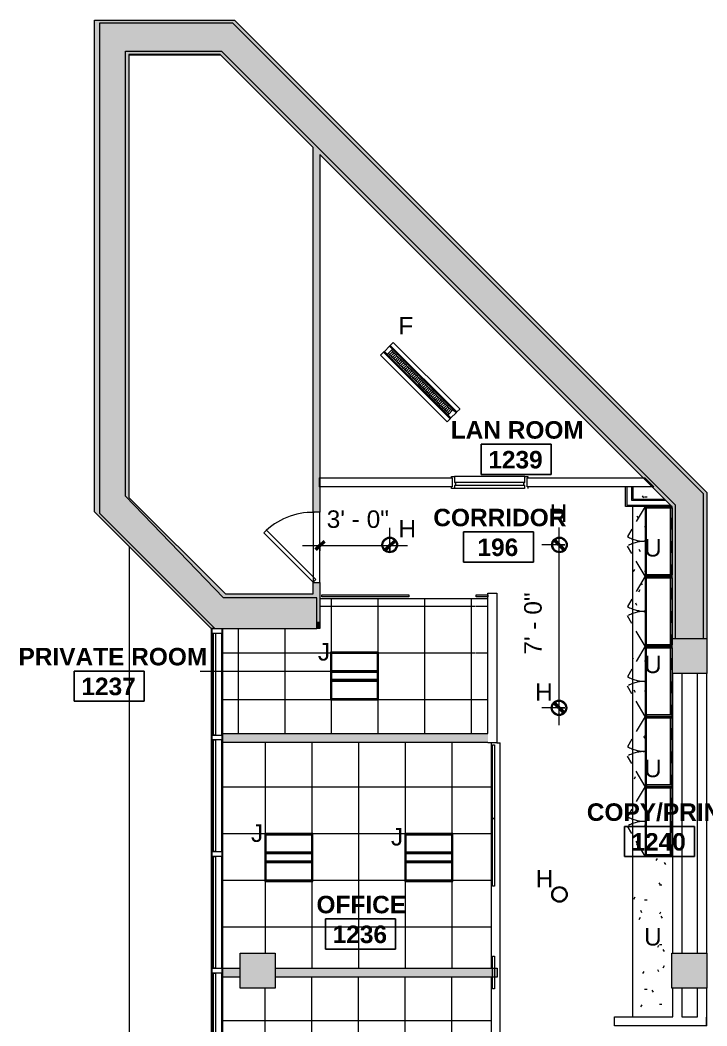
# Model space of a CAD drawing. Header units: inches. Extents: x -329 to 986, y -79 to 1436.
# Drawn here: x -329 to 24, y 918 to 1436 of the extents above; entities that cross this region are included whole.
import ezdxf

# ---------------------------------------------------------------- set-up
doc = ezdxf.new("R2010")
doc.units = ezdxf.units.IN
doc.header["$LTSCALE"] = 48
doc.header["$MEASUREMENT"] = 0
doc.linetypes.add('Dash', pattern=[0.25, 0.125, -0.125])
doc.linetypes.add('Hidden', pattern=[0.28125, 0.1875, -0.09375])
for name, color, linetype, lineweight in [('A-ANNO-DIMS', 8, 'Continuous', 9), ('A-ANNO-DIMS-96', 8, 'Continuous', 9), ('A-AREA-IDEN', 1, 'Continuous', 9), ('A-CLNG', 214, 'Continuous', 13), ('A-CLNG-PATT', 214, 'Continuous', 13), ('A-DETL-GENF', 247, 'Continuous', 9), ('A-DETL-THIN', 8, 'Continuous', 9), ('A-DOOR', 8, 'Continuous', 13), ('A-GENM', 8, 'Continuous', 9), ('A-GLAZ-CURT', 8, 'Continuous', 9), ('A-GLAZ-CWMG', 8, 'Continuous', 9), ('A-WALL', 8, 'Continuous', 13), ('A-WALL-PATT', 8, 'Continuous', 13), ('E-LITE-EQPM', 4, 'Continuous', 9), ('E-LITE-EQPM-IDEN', 4, 'Continuous', 9), ('G-ANNO-TEXT', 8, 'Continuous', 9), ('I-WALL', 8, 'Continuous', 13), ('Q-CASE', 8, 'Continuous', 9), ('Q-CASE-HDLN', 8, 'Dash', 9), ('S-COLS', 8, 'Continuous', 13)]:
    doc.layers.add(name, color=color, linetype=linetype, lineweight=lineweight)
doc.styles.add('Arial', font='arial.ttf', dxfattribs={"height": 9})
doc.styles.add('Swis721 Lt BT', font='swissl.ttf', dxfattribs={"height": 9})
doc.styles.add('Swis721 Lt BT_B', font='', dxfattribs={"height": 9})
doc.styles.get('Swis721 Lt BT_B').set_extended_font_data('Swis721 Lt BT', bold=True)
doc.dimstyles.new('OTJ_-_3_32__Linear__1_2__Tolerance', dxfattribs={"dimscale": 12, "dimtxt": 9.497835, "dimasz": 0.375, "dimexe": 0.75, "dimexo": 0.5, "dimgap": 0.5, "dimtad": 1, "dimdec": 1, "dimrnd": 0.5, "dimzin": 3, "dimdsep": 46, "dimlunit": 4, "dimtxsty": 'Swis721 Lt BT', "dimblk1": 'OBLIQUE', "dimblk2": 'OBLIQUE', "dimsah": 1, "dimcen": 0.09, "dimdle": 0.75, "dimazin": 0, "dimtfac": 1, "dimtdec": 4, "dimtix": 1, "dimtmove": 0, "dimatfit": 3, "dimfxl": 1, "dimtvp": 1, "dimfrac": 2, "dimtolj": 1, "dimtzin": 0, "dimarcsym": 2})

# ---------------------------------------------------------------- blocks, each defined once
blk = doc.blocks.new('Concrete-Square-Column - 18 x 18-8705067-Level 12  RCP')
at = {"layer": 'S-COLS'}
blk.add_hatch(color=256, dxfattribs=at).paths.add_polyline_path([(9, -9), (9, 9), (-8.93, 9), (-8.93, -9)], flags=0)
for p, q in [((-8.93, 9), (-7.25, 9)), ((7.25, 9), (9, 9)), ((9, 9), (9, -9)), ((9, -9), (-8.93, -9))]:
    blk.add_line(p, q, dxfattribs=at)
blk = doc.blocks.new('Concrete-Square-Column - 18 x 18-6977650-Level 12  RCP')
at = {"layer": 'S-COLS'}
blk.add_hatch(color=256, dxfattribs=at).paths.add_polyline_path([(9, -9), (9, 9), (-9, 9), (-9, -9), (-1.36, -9)], flags=0)
for p, q in [((-9, 9), (9, 9)), ((-9, -9), (-9, 9)), ((9, 9), (9, -9)), ((9, -9), (-9, -9))]:
    blk.add_line(p, q, dxfattribs=at)
blk = doc.blocks.new('System Panel - Glazed - Offset-8500634-Level 12  RCP')
at = {"layer": 'A-GLAZ-CURT'}
for p, q in [((-28.75, 0.75), (-28.75, 1.75)), ((-28.75, 1.75), (28.75, 1.75)), ((28.75, 0.75), (-28.75, 0.75)), ((28.75, 1.75), (28.75, 0.75))]:
    blk.add_line(p, q, dxfattribs=at)
blk = doc.blocks.new('System Panel - Glazed - Offset-8500635-Level 12  RCP')
at = {"layer": 'A-GLAZ-CURT'}
for p, q in [((-26.25, 0.75), (-26.25, 1.75)), ((-26.25, 1.75), (26.25, 1.75)), ((26.25, 0.75), (-26.25, 0.75)), ((26.25, 1.75), (26.25, 0.75))]:
    blk.add_line(p, q, dxfattribs=at)
blk = doc.blocks.new('Rectangular Mullion - 2_5_ x 5_ rectangular-6977147-Level 12  RCP')
at = {"layer": 'A-GLAZ-CWMG'}
for p, q in [((-230.11, 47.78), (-230.11, 105.28)), ((-225.11, 47.78), (-225.11, 105.28))]:
    blk.add_line(p, q, dxfattribs=at)
blk = doc.blocks.new('Rectangular Mullion - 2_5_ x 5_ rectangular-8462473-Level 12  RCP')
at = {"layer": 'A-GLAZ-CWMG'}
for p, q in [((0, 2.5), (-2.5, 2.5)), ((-2.5, 2.5), (-2.5, -2.5)), ((-2.5, -2.5), (0, -2.5)), ((0, -2.5), (0, -1))]:
    blk.add_line(p, q, dxfattribs=at)
blk = doc.blocks.new('Rectangular Mullion - 2_5_ x 5_ rectangular-8463284-Level 12  RCP')
at = {"layer": 'A-GLAZ-CWMG'}
for p, q in [((1.25, 2.5), (-1.25, 2.5)), ((-1.25, 2.5), (-1.25, -2.5)), ((1.25, -2.5), (1.25, 2.5)), ((-1.25, -2.5), (1.25, -2.5))]:
    blk.add_line(p, q, dxfattribs=at)
blk = doc.blocks.new('Rectangular Mullion - 2_5_ x 5_ rectangular-6977166-Level 12  RCP')
at = {"layer": 'A-GLAZ-CWMG'}
for p, q in [((-230.11, 1067.78), (-230.11, 1120.11)), ((-225.11, 1067.78), (-225.11, 1120.11))]:
    blk.add_line(p, q, dxfattribs=at)
blk = doc.blocks.new('08 Type A - Single-Flush - 36_ x 84_-8162652-Level 12  RCP')
at = {"layer": 'A-DETL-GENF'}
for p, q in [((16.59, -0.34), (-8.83, -25.75)), ((18, -1.75), (-7.46, -27.21)), ((18, -1.75), (16.59, -0.34))]:
    blk.add_line(p, q, dxfattribs=at)
blk.add_arc((18, -1.75), 36, 179.2042, 225, dxfattribs=at)
blk = doc.blocks.new('Door - Single - Solid Door-8691377-Level 12  RCP')
at = {"layer": 'A-DOOR'}
for p, q in [((-15.63, 2.4), (-15.63, 3.15)), ((-14.13, 3.15), (-14.13, 1.65)), ((-14.13, 1.65), (-13.63, 1.65)), ((-13.63, 0.15), (-14.13, 0.15)), ((-14.13, 0.15), (-14.13, -2.97)), ((-14.01, 3.15), (22.12, 3.15)), ((-13.63, 1.65), (21.62, 1.65)), ((-13.63, 1.65), (-13.63, 0.15)), ((-13.63, 0.15), (21.62, 0.15)), ((21.62, 0.15), (21.62, 1.65)), ((21.62, 1.65), (22.12, 1.65)), ((22.12, 0.15), (21.62, 0.15)), ((22.12, 1.65), (22.12, 3.15)), ((22.12, 3.15), (23.62, 3.15)), ((22.12, -2.97), (22.12, 0.15)), ((23.62, 3.15), (23.62, 2.4)), ((-15.63, -2.97), (-15.63, -2.22)), ((-14.13, -2.97), (-15.63, -2.97)), ((-14.13, -2.97), (22.12, -2.97)), ((23.62, -2.97), (22.12, -2.97)), ((23.62, -2.22), (23.62, -2.97))]:
    blk.add_line(p, q, dxfattribs=at)
blk = doc.blocks.new('L-Recessed-Axis-Plano - 2 X 2-4550865-Level 12  RCP')
at = {"layer": 'E-LITE-EQPM'}
for p, q in [((11.91, 11.87), (-11.91, 11.87)), ((-11.91, 11.87), (-11.91, -11.88)), ((-11.88, -11.56), (-11.88, 11.56)), ((-11.88, 11.56), (11.87, 11.56)), ((11.87, 11.56), (11.87, -11.56)), ((11.91, -11.88), (11.91, 11.87)), ((-11.88, 2.74), (11.87, 2.74)), ((11.87, 2.51), (-11.88, 2.51)), ((-11.88, 2.3), (11.87, 2.3)), ((-11.88, 2.2), (11.87, 2.2)), ((-11.88, 1.83), (11.87, 1.83)), ((-11.88, -1.83), (11.87, -1.83)), ((-11.88, -2.2), (11.87, -2.2)), ((-11.88, -2.3), (11.87, -2.3)), ((-11.88, -2.51), (11.87, -2.51)), ((-11.88, -2.74), (11.87, -2.74)), ((-11.91, -11.88), (11.91, -11.88)), ((11.87, -11.56), (-11.88, -11.56))]:
    blk.add_line(p, q, dxfattribs=at)
blk = doc.blocks.new('L-Pendant-Axis-LT-Louver - L-Pendant-Axis-LT-Louver-4581838-Level 12  RCP')
at = {"layer": 'E-LITE-EQPM'}
for p, q in [((24.22, 4.64), (-24.22, 4.64)), ((-24.22, 4.59), (-24.22, 4.64)), ((-24.22, 2.49), (-24.22, 4.59)), ((-24.22, 1.88), (-24.22, 2.49)), ((-24.22, 2.49), (24.22, 2.49)), ((24.22, 1.88), (-24.22, 1.88)), ((-24.22, -1.85), (-24.22, 1.85)), ((-24.22, 1.85), (-22, 1.85)), ((-22, 1.8), (-22, 1.83)), ((-22, 1.72), (-22, 1.8)), ((-22, 1.72), (-22, -1.72)), ((-22, 1.15), (-21.1, 1.15)), ((-21.1, -1.27), (-21.1, 1.27)), ((-21.04, 1.27), (-21.1, 1.27)), ((-21.04, 1.27), (-21.04, -1.27)), ((-21.04, 1.15), (-20.1, 1.15)), ((-20.1, -1.27), (-20.1, 1.27)), ((-20.04, 1.27), (-20.1, 1.27)), ((-20.04, 1.27), (-20.04, -1.27)), ((-20.04, 1.15), (-19.09, 1.15)), ((-19.09, -1.27), (-19.09, 1.27)), ((-19.03, 1.27), (-19.09, 1.27)), ((-19.03, 1.27), (-19.03, -1.27)), ((-19.03, 1.15), (-18.09, 1.15)), ((-18.09, -1.27), (-18.09, 1.27)), ((-18.03, 1.27), (-18.09, 1.27)), ((-18.03, 1.27), (-18.03, -1.27)), ((-18.03, 1.15), (-17.09, 1.15)), ((-17.09, -1.27), (-17.09, 1.27)), ((-17.03, 1.27), (-17.09, 1.27)), ((-17.03, 1.27), (-17.03, -1.27)), ((-17.03, 1.15), (-16.08, 1.15)), ((-16.08, -1.27), (-16.08, 1.27)), ((-16.02, 1.27), (-16.08, 1.27)), ((-16.02, 1.27), (-16.02, -1.27)), ((-16.02, 1.15), (-15.08, 1.15)), ((-15.08, -1.27), (-15.08, 1.27)), ((-15.02, 1.27), (-15.08, 1.27)), ((-15.02, 1.27), (-15.02, -1.27)), ((-15.02, 1.15), (-14.08, 1.15)), ((-14.08, -1.27), (-14.08, 1.27)), ((-14.02, 1.27), (-14.08, 1.27)), ((-14.02, 1.27), (-14.02, -1.27)), ((-14.02, 1.15), (-13.08, 1.15)), ((-13.07, -1.27), (-13.07, 1.27)), ((-13.01, 1.27), (-13.07, 1.27)), ((-13.01, 1.27), (-13.01, -1.27)), ((-13.01, 1.15), (-12.07, 1.15)), ((-12.07, -1.27), (-12.07, 1.27)), ((-12.01, 1.27), (-12.07, 1.27)), ((-12.01, 1.27), (-12.01, -1.27)), ((-12.01, 1.15), (-11.07, 1.15)), ((-11.07, -1.27), (-11.07, 1.27)), ((-11.01, 1.27), (-11.07, 1.27)), ((-11.01, 1.27), (-11.01, -1.27)), ((-11.01, 1.15), (-10.06, 1.15)), ((-10.06, -1.27), (-10.06, 1.27)), ((-10, 1.27), (-10.06, 1.27)), ((-10, 1.27), (-10, -1.27)), ((-10, 1.15), (-9.06, 1.15)), ((-9.06, -1.27), (-9.06, 1.27)), ((-9, 1.27), (-9.06, 1.27)), ((-9, 1.27), (-9, -1.27)), ((-9, 1.15), (-8.06, 1.15)), ((-8.06, -1.27), (-8.06, 1.27)), ((-8, 1.27), (-8.06, 1.27)), ((-8, 1.27), (-8, -1.27)), ((-8, 1.15), (-7.05, 1.15)), ((-7.05, -1.27), (-7.05, 1.27)), ((-6.99, 1.27), (-7.05, 1.27)), ((-6.99, 1.27), (-6.99, -1.27)), ((-6.99, 1.15), (-6.05, 1.15)), ((-6.05, -1.27), (-6.05, 1.27)), ((-5.99, 1.27), (-6.05, 1.27)), ((-5.99, 1.27), (-5.99, -1.27)), ((-5.99, 1.15), (-5.05, 1.15)), ((-5.05, -1.27), (-5.05, 1.27)), ((-4.99, 1.27), (-5.05, 1.27)), ((-4.99, 1.27), (-4.99, -1.27)), ((-4.99, 1.15), (-4.04, 1.15)), ((-4.04, -1.27), (-4.04, 1.27)), ((-3.98, 1.27), (-4.04, 1.27)), ((-3.98, 1.27), (-3.98, -1.27)), ((-3.98, 1.15), (-3.04, 1.15)), ((-3.04, -1.27), (-3.04, 1.27)), ((-2.98, 1.27), (-3.04, 1.27)), ((-2.98, 1.27), (-2.98, -1.27)), ((-2.98, 1.15), (-2.04, 1.15)), ((-2.04, -1.27), (-2.04, 1.27)), ((-1.98, 1.27), (-2.04, 1.27)), ((-1.98, 1.27), (-1.98, -1.27)), ((-1.98, 1.15), (-1.03, 1.15)), ((-1.03, -1.27), (-1.03, 1.27)), ((-0.97, 1.27), (-1.03, 1.27)), ((-0.97, 1.27), (-0.97, -1.27)), ((-0.97, 1.15), (-0.03, 1.15)), ((-0.03, -1.27), (-0.03, 1.27)), ((0.03, 1.27), (-0.03, 1.27)), ((0.03, 1.27), (0.03, -1.27)), ((0.03, 1.15), (0.97, 1.15)), ((0.97, -1.27), (0.97, 1.27)), ((1.03, 1.27), (0.97, 1.27)), ((1.03, 1.27), (1.03, -1.27)), ((1.03, 1.15), (1.98, 1.15)), ((1.98, -1.27), (1.98, 1.27)), ((2.04, 1.27), (1.98, 1.27)), ((2.04, 1.27), (2.04, -1.27)), ((2.04, 1.15), (2.98, 1.15)), ((2.98, -1.27), (2.98, 1.27)), ((3.04, 1.27), (2.98, 1.27)), ((3.04, 1.27), (3.04, -1.27)), ((3.04, 1.15), (3.98, 1.15)), ((3.98, -1.27), (3.98, 1.27)), ((4.04, 1.27), (3.98, 1.27)), ((4.04, 1.27), (4.04, -1.27)), ((4.1, 1.15), (4.99, 1.15)), ((4.99, -1.27), (4.99, 1.27)), ((5.05, 1.27), (4.99, 1.27)), ((5.05, 1.27), (5.05, -1.27)), ((5.05, 1.15), (5.99, 1.15)), ((5.99, -1.27), (5.99, 1.27)), ((6.05, 1.27), (5.99, 1.27)), ((6.05, 1.27), (6.05, -1.27)), ((6.05, 1.15), (6.99, 1.15)), ((6.99, -1.27), (6.99, 1.27)), ((7.05, 1.27), (6.99, 1.27)), ((7.05, 1.27), (7.05, -1.27)), ((7.05, 1.15), (8, 1.15)), ((8, -1.27), (8, 1.27)), ((8.06, 1.27), (8, 1.27)), ((8.06, 1.27), (8.06, -1.27)), ((8.06, 1.15), (9, 1.15)), ((9, -1.27), (9, 1.27)), ((9.06, 1.27), (9, 1.27)), ((9.06, 1.27), (9.06, -1.27)), ((9.06, 1.15), (10, 1.15)), ((10, -1.27), (10, 1.27)), ((10.06, 1.27), (10, 1.27)), ((10.06, 1.27), (10.06, -1.27)), ((10.06, 1.15), (11.01, 1.15)), ((11.01, -1.27), (11.01, 1.27)), ((11.07, 1.27), (11.01, 1.27)), ((11.07, 1.27), (11.07, -1.27)), ((11.07, 1.15), (11.99, 1.15)), ((12.01, -1.27), (12.01, 1.27)), ((12.07, 1.27), (12.01, 1.27)), ((12.07, 1.27), (12.07, -1.27)), ((12.07, 1.15), (13.01, 1.15)), ((13.01, -1.27), (13.01, 1.27)), ((13.07, 1.27), (13.01, 1.27)), ((13.07, 1.27), (13.07, -1.27)), ((13.07, 1.15), (14.02, 1.15)), ((14.02, -1.27), (14.02, 1.27)), ((14.08, 1.27), (14.02, 1.27)), ((14.08, 1.27), (14.08, -1.27)), ((14.08, 1.15), (15.02, 1.15)), ((15.02, -1.27), (15.02, 1.27)), ((15.08, 1.27), (15.02, 1.27)), ((15.08, 1.27), (15.08, -1.27)), ((15.08, 1.15), (16.02, 1.15)), ((16.02, -1.27), (16.02, 1.27)), ((16.08, 1.27), (16.02, 1.27)), ((16.08, 1.27), (16.08, -1.27)), ((16.08, 1.15), (17.03, 1.15)), ((17.03, -1.27), (17.03, 1.27)), ((17.09, 1.27), (17.03, 1.27)), ((17.09, 1.27), (17.09, -1.27)), ((17.09, 1.15), (18.03, 1.15)), ((18.03, -1.27), (18.03, 1.27)), ((18.09, 1.27), (18.03, 1.27)), ((18.09, 1.27), (18.09, -1.27)), ((18.09, 1.15), (19.03, 1.15)), ((19.03, -1.27), (19.03, 1.27)), ((19.09, 1.27), (19.03, 1.27)), ((19.09, 1.27), (19.09, -1.27)), ((19.09, 1.15), (20.04, 1.15)), ((20.04, -1.27), (20.04, 1.27)), ((20.1, 1.27), (20.04, 1.27)), ((20.1, 1.27), (20.1, -1.27)), ((20.1, 1.15), (21.04, 1.15)), ((21.04, -1.27), (21.04, 1.27)), ((21.1, 1.27), (21.04, 1.27)), ((21.1, 1.27), (21.1, -1.27)), ((21.1, 1.15), (22, 1.15)), ((22, 1.85), (24.22, 1.85)), ((22, 1.83), (22, 1.8)), ((22, 1.8), (22, 1.72)), ((22, -1.72), (22, 1.72)), ((24.22, 4.64), (24.22, 4.59)), ((24.22, 4.59), (24.22, 2.49)), ((24.22, 2.49), (24.22, 1.88)), ((24.22, 1.85), (24.22, -1.85)), ((-24.22, -1.85), (-22, -1.85)), ((-24.22, -2.49), (-24.22, -1.88)), ((-24.22, -1.88), (24.22, -1.88)), ((-24.22, -4.6), (-24.22, -2.49)), ((-24.22, -2.49), (24.22, -2.49)), ((-24.22, -4.64), (-24.22, -4.6)), ((-24.22, -4.6), (24.22, -4.6)), ((-24.22, -4.64), (24.22, -4.64)), ((-22, -1.15), (-21.1, -1.15)), ((-22, -1.8), (-22, -1.72)), ((-22, -1.83), (-22, -1.8)), ((-21.1, -1.27), (-21.04, -1.27)), ((-21.04, -1.15), (-20.1, -1.15)), ((-20.1, -1.27), (-20.04, -1.27)), ((-20.04, -1.15), (-19.09, -1.15)), ((-19.09, -1.27), (-19.03, -1.27)), ((-19.03, -1.15), (-18.09, -1.15)), ((-18.09, -1.27), (-18.03, -1.27)), ((-18.03, -1.15), (-17.09, -1.15)), ((-17.09, -1.27), (-17.03, -1.27)), ((-17.03, -1.15), (-16.08, -1.15)), ((-16.08, -1.27), (-16.02, -1.27)), ((-16.02, -1.15), (-15.08, -1.15)), ((-15.08, -1.27), (-15.02, -1.27)), ((-15.02, -1.15), (-14.08, -1.15)), ((-14.08, -1.27), (-14.02, -1.27)), ((-13.97, -1.15), (-13.07, -1.15)), ((-13.07, -1.27), (-13.01, -1.27)), ((-13.01, -1.15), (-12.07, -1.15)), ((-12.07, -1.27), (-12.01, -1.27)), ((-12.01, -1.15), (-11.07, -1.15)), ((-11.07, -1.27), (-11.01, -1.27)), ((-11.01, -1.15), (-10.06, -1.15)), ((-10.06, -1.27), (-10, -1.27)), ((-10, -1.15), (-9.06, -1.15)), ((-9.06, -1.27), (-9, -1.27)), ((-9, -1.15), (-8.06, -1.15)), ((-8.06, -1.27), (-8, -1.27)), ((-8, -1.15), (-7.05, -1.15)), ((-7.05, -1.27), (-6.99, -1.27)), ((-6.99, -1.15), (-6.09, -1.15)), ((-6.05, -1.27), (-5.99, -1.27)), ((-5.99, -1.15), (-5.05, -1.15)), ((-5.05, -1.27), (-4.99, -1.27)), ((-4.99, -1.15), (-4.04, -1.15)), ((-4.04, -1.27), (-3.98, -1.27)), ((-3.98, -1.15), (-3.04, -1.15)), ((-3.04, -1.27), (-2.98, -1.27)), ((-2.98, -1.15), (-2.04, -1.15)), ((-2.04, -1.27), (-1.98, -1.27)), ((-1.98, -1.15), (-1.03, -1.15)), ((-1.03, -1.27), (-0.97, -1.27)), ((-0.97, -1.15), (-0.03, -1.15)), ((-0.03, -1.27), (0.03, -1.27)), ((0.03, -1.15), (0.97, -1.15)), ((0.97, -1.27), (1.03, -1.27)), ((1.03, -1.15), (1.98, -1.15)), ((1.98, -1.27), (2.04, -1.27)), ((2.04, -1.15), (2.98, -1.15)), ((2.98, -1.27), (3.04, -1.27)), ((3.04, -1.15), (3.98, -1.15)), ((3.98, -1.27), (4.04, -1.27)), ((4.04, -1.15), (4.99, -1.15)), ((4.99, -1.27), (5.05, -1.27)), ((5.05, -1.15), (5.99, -1.15)), ((5.99, -1.27), (6.05, -1.27)), ((6.05, -1.15), (6.99, -1.15)), ((6.99, -1.27), (7.05, -1.27)), ((7.05, -1.15), (8, -1.15)), ((8, -1.27), (8.06, -1.27)), ((8.06, -1.15), (9, -1.15)), ((9, -1.27), (9.06, -1.27)), ((9.06, -1.15), (10, -1.15)), ((10, -1.27), (10.06, -1.27)), ((10.06, -1.15), (11.01, -1.15)), ((11.01, -1.27), (11.07, -1.27)), ((11.07, -1.15), (12.01, -1.15)), ((12.01, -1.27), (12.07, -1.27)), ((12.07, -1.15), (13.01, -1.15)), ((13.01, -1.27), (13.07, -1.27)), ((13.07, -1.15), (14.02, -1.15)), ((14.02, -1.27), (14.08, -1.27)), ((14.08, -1.15), (15.02, -1.15)), ((15.02, -1.27), (15.08, -1.27)), ((15.08, -1.15), (16.02, -1.15)), ((16.02, -1.27), (16.08, -1.27)), ((16.08, -1.15), (17.03, -1.15)), ((17.03, -1.27), (17.09, -1.27)), ((17.09, -1.15), (18.03, -1.15)), ((18.03, -1.27), (18.09, -1.27)), ((18.09, -1.15), (19.03, -1.15)), ((19.03, -1.27), (19.09, -1.27)), ((19.09, -1.15), (20.04, -1.15)), ((20.04, -1.27), (20.1, -1.27)), ((20.1, -1.15), (21.04, -1.15)), ((21.04, -1.27), (21.1, -1.27)), ((21.1, -1.15), (22, -1.15)), ((22, -1.72), (22, -1.8)), ((22, -1.8), (22, -1.83)), ((22, -1.85), (24.22, -1.85)), ((24.22, -1.88), (24.22, -2.49)), ((24.22, -2.49), (24.22, -4.6)), ((24.22, -4.6), (24.22, -4.64))]:
    blk.add_line(p, q, dxfattribs=at)
blk = doc.blocks.new('L-PENDANT_FOCAL POINT 3_5 CYLINDER - L-PENDANT_FOCAL POINT 3_5 CYLINDER-8597710-Level 12  RCP')
at = {"layer": 'E-LITE-EQPM'}
for radius in [4, 3.5]:
    blk.add_circle((-0.125, 0), radius, dxfattribs=at)
blk = doc.blocks.new('System Panel - Glazed - Offset-8644490-Level 12  RCP')
at = {"layer": 'A-GLAZ-CURT'}
for p, q in [((-8.39, 0.75), (-8.39, 1.75)), ((-8.39, 1.75), (8.39, 1.75)), ((8.39, 0.75), (-8.39, 0.75)), ((8.39, 1.75), (8.39, 0.75))]:
    blk.add_line(p, q, dxfattribs=at)
blk = doc.blocks.new('System Panel - Glazed - Offset-8642975-Level 12  RCP')
at = {"layer": 'A-GLAZ-CURT'}
for p, q in [((-18.96, 0.75), (-18.96, 1.75)), ((-18.96, 1.75), (18.96, 1.75)), ((18.96, 0.75), (-18.96, 0.75)), ((18.96, 1.75), (18.96, 0.75))]:
    blk.add_line(p, q, dxfattribs=at)
blk = doc.blocks.new('System Panel - Glazed - Offset-8644491-Level 12  RCP')
at = {"layer": 'A-GLAZ-CURT'}
for p, q in [((-17.38, 0.75), (-17.38, 1.75)), ((-17.38, 1.75), (17.38, 1.75)), ((17.38, 0.75), (-17.38, 0.75)), ((17.38, 1.75), (17.38, 0.75))]:
    blk.add_line(p, q, dxfattribs=at)
blk = doc.blocks.new('System Panel - Glazed-8644727-Level 12  RCP')
at = {"layer": 'A-GLAZ-CURT'}
for p, q in [((-3.06, 0.75), (-3.06, 1.75)), ((-3.06, 1.75), (3.06, 1.75)), ((3.06, 0.75), (-3.06, 0.75)), ((3.06, 1.75), (3.06, 0.75))]:
    blk.add_line(p, q, dxfattribs=at)
blk = doc.blocks.new('System Panel - Glazed-8644728-Level 12  RCP')
at = {"layer": 'A-GLAZ-CURT'}
for p, q in [((-22.37, 0.75), (-22.37, 1.75)), ((-22.37, 1.75), (22.37, 1.75)), ((22.37, 0.75), (-22.37, 0.75)), ((22.37, 1.75), (22.37, 0.75))]:
    blk.add_line(p, q, dxfattribs=at)
blk = doc.blocks.new('Generic Models 1 - Generic Models 5-8667745-Level 12  RCP')
at = {"layer": 'A-GENM'}
for p, q in [((2473.15, -428.5), (2473.15, 797.5)), ((2473.15, 797.5), (2515.15, 755.58)), ((2515.15, 755.58), (2515.15, -386.5))]:
    blk.add_line(p, q, dxfattribs=at)
blk = doc.blocks.new('CW Cupbd Ohead - 23_5_h x 13 7_8_d - 2 Doors - 2 SHELVES-8590391-Level 12  RCP')
at = {"layer": 'Q-CASE', "linetype": 'Hidden'}
for p, q in [((2, 16.24), (17.58, 25.23)), ((37.98, 16.24), (22.4, 25.23))]:
    blk.add_line(p, q, dxfattribs=at)
at = {"layer": 'Q-CASE'}
for p, q in [((19.99, 16.24), (2, 16.24)), ((2, 15.45), (2, 16.24)), ((19.99, 15.45), (19.99, 16.24)), ((37.98, 16.24), (19.99, 16.24)), ((19.99, 16.24), (19.99, 15.45)), ((37.98, 16.24), (37.98, 15.45)), ((2, 15.45), (19.99, 15.45)), ((2.75, 15.45), (2, 15.45)), ((2, 2.36), (2, 15.45)), ((2.75, 2.36), (2.75, 15.45)), ((2.75, 3.11), (2.75, 15.45)), ((2.75, 15.45), (37.23, 15.45)), ((19.99, 15.45), (37.98, 15.45)), ((37.98, 15.45), (37.23, 15.45)), ((37.23, 2.36), (37.23, 15.45)), ((37.23, 15.45), (37.23, 3.11)), ((37.98, 15.45), (37.98, 2.36)), ((2, 2.36), (2.75, 2.36)), ((2.75, 2.36), (2.75, 3.11)), ((2.75, 3.11), (37.23, 3.11)), ((37.23, 3.11), (2.75, 3.11)), ((37.23, 2.36), (2.75, 2.36)), ((37.23, 3.11), (37.23, 2.36)), ((37.23, 2.36), (37.98, 2.36))]:
    blk.add_line(p, q, dxfattribs=at)
at = {"layer": 'Q-CASE', "linetype": 'Hidden'}
for centre, start, end in [((2, 16.24), 359.5, 30), ((37.98, 16.24), 150, 180.5)]:
    blk.add_arc(centre, 17.99, start, end, dxfattribs=at)
at = {"layer": 'Q-CASE-HDLN'}
for p, q in [((37.98, 16.24), (2, 16.24)), ((2, 16.24), (2, 2.36)), ((37.98, 2.36), (37.98, 16.24)), ((2, 2.36), (37.98, 2.36))]:
    blk.add_line(p, q, dxfattribs=at)
blk = doc.blocks.new('CW Cupbd Ohead - 23_5_h x 13 7_8_d - 2 Doors - 2 SHELVES-8699906-Level 12  RCP')
at = {"layer": 'Q-CASE', "linetype": 'Hidden'}
for p, q in [((2, 16.24), (17.62, 25.26)), ((38.09, 16.24), (22.46, 25.26))]:
    blk.add_line(p, q, dxfattribs=at)
at = {"layer": 'Q-CASE'}
for p, q in [((20.04, 16.24), (2, 16.24)), ((2, 15.45), (2, 16.24)), ((20.04, 15.45), (20.04, 16.24)), ((38.09, 16.24), (20.04, 16.24)), ((20.04, 16.24), (20.04, 15.45)), ((38.09, 16.24), (38.09, 15.45)), ((2, 15.45), (20.04, 15.45)), ((2.75, 15.45), (2, 15.45)), ((2, 2.36), (2, 15.45)), ((2.75, 2.36), (2.75, 15.45)), ((2.75, 3.11), (2.75, 15.45)), ((2.75, 15.45), (37.34, 15.45)), ((20.04, 15.45), (38.09, 15.45)), ((38.09, 15.45), (37.34, 15.45)), ((37.34, 2.36), (37.34, 15.45)), ((37.34, 15.45), (37.34, 3.11)), ((38.09, 15.45), (38.09, 2.36)), ((2, 2.36), (2.75, 2.36)), ((2.75, 2.36), (2.75, 3.11)), ((2.75, 3.11), (37.34, 3.11)), ((37.34, 3.11), (2.75, 3.11)), ((37.34, 2.36), (2.75, 2.36)), ((37.34, 3.11), (37.34, 2.36)), ((37.34, 2.36), (38.09, 2.36))]:
    blk.add_line(p, q, dxfattribs=at)
at = {"layer": 'Q-CASE', "linetype": 'Hidden'}
for centre, start, end in [((2, 16.24), 359.5, 30), ((38.09, 16.24), 150, 180.5)]:
    blk.add_arc(centre, 18.05, start, end, dxfattribs=at)
at = {"layer": 'Q-CASE-HDLN'}
for p, q in [((38.09, 16.24), (2, 16.24)), ((2, 16.24), (2, 2.36)), ((38.09, 2.36), (38.09, 16.24)), ((2, 2.36), (38.09, 2.36))]:
    blk.add_line(p, q, dxfattribs=at)
blk = doc.blocks.new('CW Cupbd Ohead - 23_5_h x 13 7_8_d - 2 Doors - 2 SHELVES-8699908-Level 12  RCP')
at = {"layer": 'Q-CASE', "linetype": 'Hidden'}
for p, q in [((2, 16.24), (17.58, 25.24)), ((38, 16.24), (22.41, 25.24))]:
    blk.add_line(p, q, dxfattribs=at)
at = {"layer": 'Q-CASE'}
for p, q in [((20, 16.24), (2, 16.24)), ((2, 15.45), (2, 16.24)), ((20, 15.45), (20, 16.24)), ((38, 16.24), (20, 16.24)), ((20, 16.24), (20, 15.45)), ((38, 16.24), (38, 15.45)), ((2, 15.45), (20, 15.45)), ((2.75, 15.45), (2, 15.45)), ((2, 2.36), (2, 15.45)), ((2.75, 2.36), (2.75, 15.45)), ((2.75, 3.11), (2.75, 15.45)), ((2.75, 15.45), (37.25, 15.45)), ((20, 15.45), (38, 15.45)), ((38, 15.45), (37.25, 15.45)), ((37.25, 2.36), (37.25, 15.45)), ((37.25, 15.45), (37.25, 3.11)), ((38, 15.45), (38, 2.36)), ((2, 2.36), (2.75, 2.36)), ((2.75, 2.36), (2.75, 3.11)), ((2.75, 3.11), (37.25, 3.11)), ((37.25, 3.11), (2.75, 3.11)), ((37.25, 2.36), (2.75, 2.36)), ((37.25, 3.11), (37.25, 2.36)), ((37.25, 2.36), (38, 2.36))]:
    blk.add_line(p, q, dxfattribs=at)
at = {"layer": 'Q-CASE', "linetype": 'Hidden'}
for centre, start, end in [((2, 16.24), 359.5, 30), ((38, 16.24), 150, 180.5)]:
    blk.add_arc(centre, 18, start, end, dxfattribs=at)
at = {"layer": 'Q-CASE-HDLN'}
for p, q in [((38, 16.24), (2, 16.24)), ((2, 16.24), (2, 2.36)), ((38, 2.36), (38, 16.24)), ((2, 2.36), (38, 2.36))]:
    blk.add_line(p, q, dxfattribs=at)
blk = doc.blocks.new('Room Tag - Room Name and Number-3379422-Level 12  RCP')
at = {"layer": 'A-AREA-IDEN'}
for p, q in [((-0.1881, -0.1636), (-0.1881, -0.0018)), ((-0.1881, -0.0018), (0.1869, -0.0018)), ((0.1869, -0.0018), (-0.1881, -0.0018)), ((-0.1881, -0.0018), (-0.1881, -0.1636)), ((0.1869, -0.0018), (0.1869, -0.1636)), ((0.1869, -0.1636), (0.1869, -0.0018)), ((0.1869, -0.1636), (-0.1881, -0.1636)), ((-0.1881, -0.1636), (0.1869, -0.1636))]:
    blk.add_line(p, q, dxfattribs=at)
blk = doc.blocks.new('DIMBLOCK3-Level 12  RCP')
at = {"layer": 'A-ANNO-DIMS-96', "transparency": 16777216}
for p, q in [((-174.61, 1162.53), (-174.61, 1174.35)), ((-138.61, 1162.53), (-138.61, 1174.35)), ((-183.61, 1165.35), (-129.61, 1165.35)), ((-174.61, 1165.35), (-174.61, 1162.53)), ((-138.61, 1165.35), (-138.61, 1162.53))]:
    blk.add_line(p, q, dxfattribs=at)
at = {"layer": 'A-ANNO-DIMS-96', "lineweight": 50, "transparency": 16777216}
for p, q in [((-174.61, 1165.35), (-176.86, 1163.1)), ((-174.61, 1165.35), (-172.36, 1167.6)), ((-138.61, 1165.35), (-140.86, 1163.1)), ((-138.61, 1165.35), (-136.36, 1167.6))]:
    blk.add_line(p, q, dxfattribs=at)
at = {"layer": 'A-ANNO-DIMS-96', "color": 0, "transparency": 16777216, "insert": (-171.16, 1183.36), "char_height": 9, "width": 34.9159, "attachment_point": 1, "line_spacing_factor": 1.005062, "style": 'Swis721 Lt BT'}
blk.add_mtext('3\' - 0"', dxfattribs=at)
blk = doc.blocks.new('_Oblique')
at = {"color": 0, "linetype": 'ByBlock', "lineweight": -2}
blk.add_line((-0.5, -0.5), (0.5, 0.5), dxfattribs=at)
blk = doc.blocks.new('DIMBLOCK6-Level 12  RCP')
at = {"layer": 'A-ANNO-DIMS-96', "transparency": 16777216}
for p, q in [((-51.57, 1072.78), (-51.57, 1174.61)), ((-48.75, 1165.61), (-60.57, 1165.61)), ((-51.57, 1165.61), (-48.75, 1165.61)), ((-48.75, 1081.78), (-60.57, 1081.78)), ((-51.57, 1081.78), (-48.75, 1081.78))]:
    blk.add_line(p, q, dxfattribs=at)
at = {"layer": 'A-ANNO-DIMS-96', "lineweight": 50, "transparency": 16777216}
for p, q in [((-51.57, 1165.61), (-53.82, 1167.86)), ((-51.57, 1165.61), (-49.32, 1163.36)), ((-51.57, 1081.78), (-53.82, 1084.03)), ((-51.57, 1081.78), (-49.32, 1079.53))]:
    blk.add_line(p, q, dxfattribs=at)
at = {"layer": 'A-ANNO-DIMS-96', "color": 0, "transparency": 16777216, "insert": (-69.58, 1109.15), "char_height": 9, "width": 34.9159, "attachment_point": 1, "rotation": 90, "line_spacing_factor": 1.005062, "style": 'Swis721 Lt BT'}
blk.add_mtext('7\' - 0"', dxfattribs=at)

msp = doc.modelspace()

# ---------------------------------------------------------------- hatches: boundary and pattern name
at = {"layer": 'A-CLNG-PATT'}
h = msp.add_hatch(dxfattribs=at)
h.set_pattern_fill('FP1_35', color=256, style=0, pattern_type=2)
h.set_pattern_definition([(0, (0, 0), (30.72, 7.68), [1.267, -21.773, 1.267, -21.773, -122.88]), (0, (0, 0), (30.72, 7.68), [-46.08, 1.267, -44.813, 1.267, -21.773, -53.76]), (0, (0, 0), (30.72, 7.68), [-115.2, 1.267, -14.093, 1.267, -37.133]), (120, (11.52, 3.84), (-22.011075, 22.7643), [1.267, -21.773, 1.267, -21.773, -122.88]), (120, (11.52, 3.84), (-22.011075, 22.7643), [-46.08, 1.267, -44.813, 1.267, -21.773, -53.76]), (120, (11.52, 3.84), (-22.011075, 22.7643), [-115.2, 1.267, -14.093, 1.267, -37.133]), (240, (15.36, 19.2), (-8.708925, -30.4443), [1.267, -21.773, 1.267, -21.773, -122.88]), (240, (15.36, 19.2), (-8.708925, -30.4443), [-46.08, 1.267, -44.813, 1.267, -21.773, -53.76]), (240, (15.36, 19.2), (-8.708925, -30.4443), [-115.2, 1.267, -14.093, 1.267, -37.133])])
h.paths.add_polyline_path([(-13.75, 922.85), (6.83, 922.85), (6.83, 937.53), (6.39, 937.53), (6.39, 955.53), (6.83, 955.53), (6.83, 1099.53), (6.46, 1099.53), (6.46, 1005.39), (-7.41, 1005.39), (-7.41, 1185.44), (-13.75, 1185.45), (-13.75, 928.34)], flags=0)
h.paths.add_polyline_path([(-3.6, 1189.2), (2.62, 1189.2), (-3.6, 1195.42), (-13.69, 1195.4), (-13.69, 1189.2), (-8.22, 1189.2)], flags=0)
at = {"layer": 'A-DETL-GENF'}
h = msp.add_hatch(color=256, dxfattribs=at)
h.paths.add_polyline_path([(982.64, -77.72), (982.64, -13.14), (735.72, 233.78), (660.14, 233.78), (660.14, 219.53), (734.76, 219.53), (968.39, -14.09), (968.39, -63.34), (738.07, -63.34), (687.39, -12.66), (687.39, -5.72), (673.14, -5.72), (673.14, -18.75), (732.1, -77.72), (878.58, -77.72)], flags=0)
h.paths.add_polyline_path([(984.64, 574.97), (984.64, 836.48), (964.39, 836.48), (964.39, 591.66), (506.39, 591.66), (506.39, 832.6), (486.14, 832.6), (486.14, 574.97), (700.14, 574.97)], flags=0)
h.paths.add_polyline_path([(912.77, 784.61), (912.77, 820.36), (902.33, 820.36), (902.33, 832.42), (879.64, 832.42), (879.64, 820.38), (875.64, 820.38), (875.64, 819.13), (594.64, 819.13), (594.64, 832.42), (571.89, 832.42), (571.89, 819.36), (558.02, 819.36), (558.02, 784.61), (593.77, 784.61), (593.77, 808.46), (877.02, 808.46), (877.02, 784.61), (878.58, 784.61)], flags=0)
h.paths.add_polyline_path([(486.14, 938.1), (508.14, 938.1), (508.14, 1417.55), (607.64, 1417.55), (607.64, 1188.97), (558.14, 1188.97), (558.14, 1174.05), (964.39, 1174.05), (964.39, 938.91), (984.64, 938.91), (984.64, 1193.86), (622.89, 1193.86), (622.89, 1433.6), (486.14, 1433.6), (486.14, 957.44)], flags=0)
h.paths.add_polyline_path([(8.14, 1117.53), (22.64, 1117.53), (22.64, 1191.89), (-219.48, 1434.01), (-288.01, 1434.01), (-288.01, 1182.01), (-228.61, 1122.61), (-176.25, 1122.61), (-176.25, 1138.46), (-224.25, 1138.46), (-274.61, 1190.61), (-274.61, 1419.61), (-225.31, 1419.61), (8.14, 1186.16), (8.14, 1168.42)], flags=0)
at = {"layer": 'A-WALL-PATT'}
for points in [[(-288.01, 1184.96), (-288.01, 1434.01), (-287.1, 1434.01), (-287.1, 1435.61), (-290.6, 1435.61), (-290.6, 1187.55)], [(-215.11, 1432.11), (-218.61, 1435.61), (-287.1, 1435.61), (-287.1, 1434.01), (-219.48, 1434.01), (-217.58, 1432.11)], [(24.39, 1187.66), (24.39, 1192.61), (-215.11, 1432.11), (-217.58, 1432.11), (22.64, 1191.89), (22.64, 1189.41)], [(-272.86, 1188.8), (-272.86, 1419.61), (-274.61, 1419.61), (-274.61, 1190.61), (-273.66, 1189.63)], [(-225.96, 1417.86), (-227.71, 1419.61), (-272.86, 1419.61), (-272.86, 1417.86)], [(8.14, 1183.68), (8.13, 1186.17), (-225.31, 1419.61), (-227.71, 1419.61), (6.41, 1185.44), (6.46, 1185.44), (6.46, 1185.36), (7.13, 1184.69)], [(-230.61, 1122.61), (-230.61, 1124.61), (-288.01, 1182.01), (-288.01, 1184.96), (-290.6, 1187.55), (-290.6, 1182.6), (-246.46, 1138.46)], [(-224.25, 1138.46), (-221.36, 1138.46), (-272.86, 1189.96), (-272.86, 1188.8), (-228.61, 1142.97)], [(8.14, 1117.53), (8.14, 1183.68), (6.46, 1185.36), (6.46, 1117.53)], [(24.39, 1117.53), (24.39, 1187.66), (22.64, 1189.41), (22.64, 1117.53)], [(-221.36, 1138.46), (-178.11, 1138.46), (-178.11, 1140.36), (-223.26, 1140.36)], [(-176.25, 1122.61), (-174.61, 1122.61), (-174.61, 1126.11), (-176.25, 1126.11), (-176.25, 1124.25)], [(-88.23, 1063.87), (-88.23, 1068.49), (-224.61, 1068.49), (-224.61, 1063.87), (-102.85, 1063.87)]]:
    msp.add_hatch(color=256, dxfattribs=at).paths.add_polyline_path(points, flags=0)
h = msp.add_hatch(color=256, dxfattribs=at)
h.paths.add_polyline_path([(-174.61, 1126.11), (-174.61, 1146.23), (-178.11, 1146.23), (-178.11, 1138.46), (-176.25, 1138.46), (-176.25, 1126.11)], flags=0)
h.paths.add_polyline_path([(-178.11, 1182.48), (-174.61, 1182.48), (-174.61, 1366.49), (-178.11, 1369.99), (-178.11, 1221.16)], flags=0)
h = msp.add_hatch(color=256, dxfattribs=at)
h.paths.add_polyline_path([(-230.61, -16.47), (-224.61, -16.47), (-224.61, -13.47), (-230.61, -13.47)], flags=0)
h.paths.add_polyline_path([(-228.61, 1122.61), (-230.61, 1124.61), (-230.61, 1122.61)], flags=0)
h = msp.add_hatch(color=256, dxfattribs=at)
h.paths.add_polyline_path([(-83.48, 943.22), (-83.48, 947.85), (-197.61, 947.85), (-197.61, 943.22), (-102.85, 943.22)], flags=0)
h.paths.add_polyline_path([(-215.61, 943.22), (-215.61, 947.85), (-224.61, 947.85), (-224.61, 943.22)], flags=0)

# ---------------------------------------------------------------- linework, layer by layer
at = {"layer": 'A-AREA-IDEN'}
msp.add_line((-155.02, 1100.53), (-236.17, 1100.53), dxfattribs=at)
at = {"layer": 'A-CLNG'}
for p, q in [((-225.68, 1417.56), (-272.86, 1417.56)), ((-178.11, 1369.99), (-225.68, 1417.56)), ((-13.75, 922.85), (-13.75, 1185.45)), ((-174.61, 1138.11), (-88.23, 1138.11)), ((-224.61, 1068.49), (-224.61, 1122.61)), ((-144.55, 1110.39), (-169.17, 1110.39)), ((-169.17, 1110.39), (-169.17, 1085.83)), ((-144.55, 1085.83), (-144.55, 1110.39)), ((-169.17, 1085.83), (-144.55, 1085.83)), ((-224.61, 947.85), (-224.61, 1063.87)), ((-86.55, 1063.78), (-86.55, 947.85)), ((-178.3, 1017.07), (-202.92, 1017.07)), ((-202.92, 1017.07), (-202.92, 992.5)), ((-178.3, 992.5), (-178.3, 1017.07)), ((-106.3, 1017.07), (-130.92, 1017.07)), ((-130.92, 1017.07), (-130.92, 992.5)), ((-106.3, 992.5), (-106.3, 1017.07)), ((-202.92, 992.5), (-178.3, 992.5)), ((-130.92, 992.5), (-106.3, 992.5)), ((-224.61, 828.3), (-224.61, 943.22)), ((-86.55, 943.22), (-86.55, 828.3))]:
    msp.add_line(p, q, dxfattribs=at)
at = {"layer": 'A-CLNG-PATT'}
for p, q in [((-174.61, 1134.14), (-94.99, 1134.14)), ((-168.77, 1138.11), (-168.77, 1110.39)), ((-144.77, 1138.11), (-144.77, 1110.39)), ((-120.77, 1138.11), (-120.77, 1068.49)), ((-96.77, 1138.11), (-96.77, 1068.49)), ((-94.61, 1134.14), (-88.23, 1134.14)), ((-216.77, 1122.61), (-216.77, 1068.49)), ((-192.77, 1122.61), (-192.77, 1068.49)), ((-224.61, 1110.14), (-169.17, 1110.14)), ((-144.55, 1110.14), (-94.99, 1110.14)), ((-94.61, 1110.14), (-88.23, 1110.14)), ((-224.61, 1086.14), (-169.17, 1086.14)), ((-168.77, 1085.83), (-168.77, 1068.49)), ((-144.77, 1085.83), (-144.77, 1068.49)), ((-144.55, 1086.14), (-88.23, 1086.14)), ((-202.74, 1063.87), (-202.74, 1017.07)), ((-178.74, 1063.87), (-178.74, 1017.07)), ((-154.74, 1063.87), (-154.74, 947.85)), ((-130.74, 1063.87), (-130.74, 1017.07)), ((-106.73, 1063.87), (-106.73, 1017.07)), ((-224.61, 1041.11), (-86.58, 1041.11)), ((-224.61, 1017.11), (-86.57, 1017.11)), ((-224.61, 993.11), (-202.92, 993.11)), ((-202.74, 992.5), (-202.74, 955.53)), ((-178.74, 992.5), (-178.74, 947.85)), ((-178.3, 993.11), (-130.92, 993.11)), ((-130.74, 992.5), (-130.74, 947.85)), ((-106.73, 992.5), (-106.73, 947.85)), ((-106.3, 993.11), (-86.56, 993.11)), ((-224.61, 969.11), (-86.55, 969.11)), ((-178.74, 896.82), (-178.74, 943.22)), ((-154.74, 828.3), (-154.74, 943.22)), ((-130.74, 896.82), (-130.74, 943.22)), ((-106.73, 896.82), (-106.73, 943.22)), ((-202.74, 896.82), (-202.74, 937.53)), ((-86.55, 920.76), (-224.61, 920.76))]:
    msp.add_line(p, q, dxfattribs=at)
at = {"layer": 'A-DETL-THIN'}
for p, q in [((-219.48, 1434.01), (-288.01, 1434.01)), ((-288.01, 1434.01), (-288.01, 1182.01)), ((22.64, 1191.89), (-219.48, 1434.01)), ((-274.61, 1190.61), (-274.61, 1419.61)), ((-274.61, 1419.61), (-225.31, 1419.61)), ((-225.31, 1419.61), (8.14, 1186.16)), ((-224.25, 1138.46), (-274.61, 1190.61)), ((22.64, 1117.53), (22.64, 1191.89)), ((8.14, 1186.16), (8.14, 1117.53)), ((-288.01, 1182.01), (-228.61, 1122.61)), ((-176.25, 1138.46), (-224.25, 1138.46)), ((-176.25, 1122.61), (-176.25, 1138.46)), ((-228.61, 1122.61), (-176.25, 1122.61)), ((8.14, 1117.53), (22.64, 1117.53))]:
    msp.add_line(p, q, dxfattribs=at)
at = {"layer": 'A-WALL'}
for p, q in [((-175.11, 1200.05), (-106.61, 1200.05)), ((-175.11, 1200.05), (-175.11, 1195.42)), ((-106.61, 1195.42), (-175.11, 1195.42)), ((-106.61, 1200.05), (-106.61, 1195.42)), ((-68.11, 1195.42), (-68.11, 1200.05)), ((-68.11, 1200.05), (-7.51, 1200.05)), ((-2.89, 1195.42), (-68.11, 1195.42)), ((-16.82, 1195.42), (-16.82, 1186.08)), ((-14.32, 1195.42), (-14.32, 1188.58)), ((-2.89, 1195.42), (-7.51, 1200.05)), ((-16.82, 1186.08), (5.74, 1186.08)), ((-14.32, 1188.58), (3.24, 1188.58)), ((-88.23, 1068.49), (-88.23, 1140.78)), ((-88.23, 1140.78), (-83.61, 1140.78)), ((-83.61, 1140.78), (-83.61, 1063.78)), ((6.83, 955.53), (6.83, 1099.53)), ((11.45, 1099.53), (11.45, 955.53)), ((19.58, 955.53), (19.58, 1099.53)), ((24.2, 1099.53), (24.2, 955.53)), ((-224.61, 1068.49), (-88.23, 1068.49)), ((-224.61, 1063.87), (-224.61, 1068.49)), ((-88.23, 1063.87), (-224.61, 1063.87)), ((-88.23, 1063.78), (-88.23, 1063.87)), ((-83.61, 1063.78), (-88.23, 1063.78)), ((-86.61, 1063.78), (-86.61, 947.85)), ((-83.61, 1063.78), (-81.98, 1063.78)), ((-81.98, 133.53), (-81.98, 1063.78)), ((-224.61, 947.85), (-215.61, 947.85)), ((-224.61, 943.22), (-224.61, 947.85)), ((-197.61, 947.85), (-83.48, 947.85)), ((-83.48, 947.85), (-83.48, 943.22)), ((-215.61, 943.22), (-224.61, 943.22)), ((-83.48, 943.22), (-197.61, 943.22)), ((-86.61, 943.22), (-86.61, 828.3)), ((6.83, 922.85), (6.83, 937.53)), ((11.45, 937.53), (11.45, 922.85)), ((19.58, 922.85), (19.58, 937.53)), ((24.2, 937.53), (24.2, 922.85)), ((-23.17, 918.22), (-23.17, 922.85)), ((-23.17, 922.85), (6.83, 922.85)), ((11.45, 922.85), (19.58, 922.85)), ((24.2, 922.85), (24.16, 922.85)), ((24.16, 922.85), (24.16, 918.22)), ((24.39, 922.69), (24.2, 922.69)), ((24.2, 918.07), (24.2, 922.69)), ((24.16, 918.22), (-23.17, 918.22))]:
    msp.add_line(p, q, dxfattribs=at)
at = {"layer": 'I-WALL'}
for p, q in [((-290.6, 1182.6), (-290.6, 1435.61)), ((-290.6, 1435.61), (-218.61, 1435.61)), ((-218.61, 1435.61), (24.39, 1192.61)), ((-272.86, 1417.86), (-272.86, 1189.96)), ((-225.96, 1417.86), (-272.86, 1417.86)), ((-178.11, 1369.99), (-225.96, 1417.86)), ((-178.11, 1182.48), (-178.11, 1369.99)), ((-174.61, 1366.49), (-174.61, 1182.48)), ((6.39, 1185.43), (-174.61, 1366.49)), ((-17.44, 1185.45), (-17.44, 1195.42)), ((-13.69, 1195.42), (-13.69, 1189.2)), ((24.39, 1192.61), (24.39, 1117.53)), ((-272.86, 1189.96), (-223.26, 1140.36)), ((6.37, 1185.45), (-17.44, 1185.45)), ((-13.69, 1189.2), (2.62, 1189.2)), ((-230.61, 1122.61), (-290.6, 1182.6)), ((-174.61, 1182.48), (-178.11, 1182.48)), ((-178.11, 1182.48), (-178.11, 1146.23)), ((-174.61, 1146.23), (-174.61, 1182.48)), ((-178.11, 1140.36), (-178.11, 1146.23)), ((-178.11, 1146.23), (-174.61, 1146.23)), ((-174.61, 1146.23), (-174.61, 1122.61)), ((-223.26, 1140.36), (-178.11, 1140.36)), ((-228.61, 1122.61), (-230.61, 1122.61)), ((-174.61, 1122.61), (-176.25, 1122.61))]:
    msp.add_line(p, q, dxfattribs=at)

# ---------------------------------------------------------------- block references
at = {"layer": 'A-AREA-IDEN', "xscale": 95.99999999999994, "yscale": 95.99999999999994, "zscale": 95.99999999999994}
for p in [(-73.62, 1217.55), (-82.7, 1172.48), (-282.94, 1100.9), (0, 1020.93), (-153.67, 973.36)]:
    msp.add_blockref('Room Tag - Room Name and Number-3379422-Level 12  RCP', p, dxfattribs=at)
at = {"layer": 'A-DOOR'}
for name, p, rotation in [('Door - Single - Solid Door-8691377-Level 12  RCP', (-83.37, 1197.82), 180), ('08 Type A - Single-Flush - 36_ x 84_-8162652-Level 12  RCP', (-176.36, 1164.36), 270)]:
    msp.add_blockref(name, p, dxfattribs=dict(at, rotation=rotation))
at = {"layer": 'A-GENM'}
msp.add_blockref('Generic Models 1 - Generic Models 5-8667745-Level 12  RCP', (-2745.76, 367.03), dxfattribs=at)
at = {"layer": 'A-GLAZ-CURT'}
for name, p in [('System Panel - Glazed-8644728-Level 12  RCP', (-151.24, 1138.11)), ('System Panel - Glazed-8644727-Level 12  RCP', (-91.3, 1138.11))]:
    msp.add_blockref(name, p, dxfattribs=at)
for name, p, rotation in [('System Panel - Glazed - Offset-8500635-Level 12  RCP', (-227.61, 1094.03), 89.99999999999993), ('System Panel - Glazed - Offset-8500634-Level 12  RCP', (-227.61, 1036.53), 89.99999999999993), ('System Panel - Glazed - Offset-8642975-Level 12  RCP', (-86.55, 1043.76), 269.9999999999999), ('System Panel - Glazed - Offset-8644491-Level 12  RCP', (-86.55, 1007.43), 269.9999999999999), ('System Panel - Glazed - Offset-8500634-Level 12  RCP', (-227.61, 976.53), 89.99999999999993), ('System Panel - Glazed - Offset-8644490-Level 12  RCP', (-86.55, 945.66), 269.9999999999999), ('System Panel - Glazed - Offset-8500634-Level 12  RCP', (-227.61, 916.53), 89.99999999999993)]:
    msp.add_blockref(name, p, dxfattribs=dict(at, rotation=rotation))
at = {"layer": 'A-GLAZ-CWMG', "extrusion": (0, 0, -1), "rotation": 90.00000000000007}
for name, p in [('Rectangular Mullion - 2_5_ x 5_ rectangular-8462473-Level 12  RCP', (227.61, 1122.61)), ('Rectangular Mullion - 2_5_ x 5_ rectangular-8463284-Level 12  RCP', (227.61, 1066.53)), ('Rectangular Mullion - 2_5_ x 5_ rectangular-8463284-Level 12  RCP', (227.61, 1006.53)), ('Rectangular Mullion - 2_5_ x 5_ rectangular-8463284-Level 12  RCP', (227.61, 946.53))]:
    msp.add_blockref(name, p, dxfattribs=at)
at = {"layer": 'A-GLAZ-CWMG'}
for name, p in [('Rectangular Mullion - 2_5_ x 5_ rectangular-6977166-Level 12  RCP', (0, 0)), ('Rectangular Mullion - 2_5_ x 5_ rectangular-6977147-Level 12  RCP', (0, 960)), ('Rectangular Mullion - 2_5_ x 5_ rectangular-6977147-Level 12  RCP', (0, 900)), ('Rectangular Mullion - 2_5_ x 5_ rectangular-6977147-Level 12  RCP', (0, 840))]:
    msp.add_blockref(name, p, dxfattribs=at)
at = {"layer": 'E-LITE-EQPM', "extrusion": (0, 0, -1), "rotation": 45.0000000000002}
msp.add_blockref('L-Pendant-Axis-LT-Louver - L-Pendant-Axis-LT-Louver-4581838-Level 12  RCP', (123.07, 1249.38), dxfattribs=at)
at = {"layer": 'E-LITE-EQPM'}
for p in [(-138.61, 1165.61), (-51.3, 1165.61), (-51.55, 1081.78), (-51.3, 985.78)]:
    msp.add_blockref('L-PENDANT_FOCAL POINT 3_5 CYLINDER - L-PENDANT_FOCAL POINT 3_5 CYLINDER-8597710-Level 12  RCP', p, dxfattribs=at)
at = {"layer": 'E-LITE-EQPM', "extrusion": (0, 0, -1)}
for p in [(156.86, 1098.11), (190.61, 1004.78), (118.61, 1004.78)]:
    msp.add_blockref('L-Recessed-Axis-Plano - 2 X 2-4550865-Level 12  RCP', p, dxfattribs=at)
at = {"layer": 'Q-CASE', "rotation": 89.999999999999}
for name, p in [('CW Cupbd Ohead - 23_5_h x 13 7_8_d - 2 Doors - 2 SHELVES-8699908-Level 12  RCP', (8.83, 1147.45)), ('CW Cupbd Ohead - 23_5_h x 13 7_8_d - 2 Doors - 2 SHELVES-8699908-Level 12  RCP', (8.83, 1111.45)), ('CW Cupbd Ohead - 23_5_h x 13 7_8_d - 2 Doors - 2 SHELVES-8699906-Level 12  RCP', (8.83, 1075.35)), ('CW Cupbd Ohead - 23_5_h x 13 7_8_d - 2 Doors - 2 SHELVES-8590391-Level 12  RCP', (8.83, 1039.37)), ('CW Cupbd Ohead - 23_5_h x 13 7_8_d - 2 Doors - 2 SHELVES-8590391-Level 12  RCP', (8.83, 1003.39))]:
    msp.add_blockref(name, p, dxfattribs=at)
at = {"layer": 'S-COLS'}
for name, p in [('Concrete-Square-Column - 18 x 18-8705067-Level 12  RCP', (15.39, 1108.53)), ('Concrete-Square-Column - 18 x 18-6977650-Level 12  RCP', (-206.61, 946.53)), ('Concrete-Square-Column - 18 x 18-6977650-Level 12  RCP', (15.39, 946.53))]:
    msp.add_blockref(name, p, dxfattribs=at)

# ---------------------------------------------------------------- texts
at = {"layer": 'A-AREA-IDEN', "char_height": 9, "attachment_point": 1, "style": 'Swis721 Lt BT_B'}
for s, insert, width in [('LAN ROOM', (-107.36, 1229.27), 81.507), ('1239', (-88.03, 1213.95), 33.936), ('CORRIDOR', (-116.31, 1184.2), 81.204), ('196', (-93.6, 1168.88), 25.452), ('PRIVATE ROOM', (-329.68, 1112.62), 113.019), ('1237', (-297.35, 1097.3), 33.936), ('COPY/PRINT', (-37.37, 1032.64), 90.294), ('1240', (-14.41, 1017.33), 33.936), ('OFFICE', (-176.41, 985.07), 54.843), ('1236', (-168.08, 969.75), 33.936)]:
    msp.add_mtext(s, dxfattribs=dict(at, insert=insert, width=width))
at = {"layer": 'E-LITE-EQPM-IDEN', "char_height": 9, "attachment_point": 1, "style": 'Arial'}
for s, insert, width in [('F', (-134.24, 1282.86), 9.393), ('H', (-56.46, 1186.46), 11.211), ('H', (-134.24, 1178.43), 11.211), ('J', (-175.69, 1115.11), 7.878), ('H', (-63.94, 1094.41), 11.211), ('J', (-210.08, 1021.8), 7.878), ('J', (-138.08, 1019.95), 7.878), ('H', (-63.69, 998.41), 11.211)]:
    msp.add_mtext(s, dxfattribs=dict(at, insert=insert, width=width))
at = {"layer": 'G-ANNO-TEXT', "char_height": 9, "width": 10.908, "attachment_point": 1, "style": 'Swis721 Lt BT'}
for insert in [(-7.92, 1168.62), (-7.92, 1108.66), (-7.92, 1055.09), (-7.92, 968.49)]:
    msp.add_mtext('U', dxfattribs=dict(at, insert=insert))

# ---------------------------------------------------------------- dimensions: what is measured, and where the dimension line sits
at = {"layer": 'A-ANNO-DIMS'}
dim = msp.add_linear_dim(base=(-138.61, 1165.35), p1=(-174.61, 1168.53), p2=(-138.61, 1168.53), dimstyle='OTJ_-_3_32__Linear__1_2__Tolerance', override={"dimpost": '<>', "dimfxl": 36}, dxfattribs=at)
dim.commit()
dim.dimension.update_dxf_attribs({"geometry": 'DIMBLOCK3-Level 12  RCP', "text_midpoint": (-156.61, 1175.97)})
dim = msp.add_linear_dim(base=(-51.57, 1165.61), p1=(-54.75, 1081.78), p2=(-54.75, 1165.61), angle=90, dimstyle='OTJ_-_3_32__Linear__1_2__Tolerance', override={"dimpost": '<>', "dimfxl": 83.825253}, dxfattribs=at)
dim.commit()
dim.dimension.update_dxf_attribs({"geometry": 'DIMBLOCK6-Level 12  RCP', "text_midpoint": (-62.19, 1123.7)})

doc.saveas('drawing.dxf')
